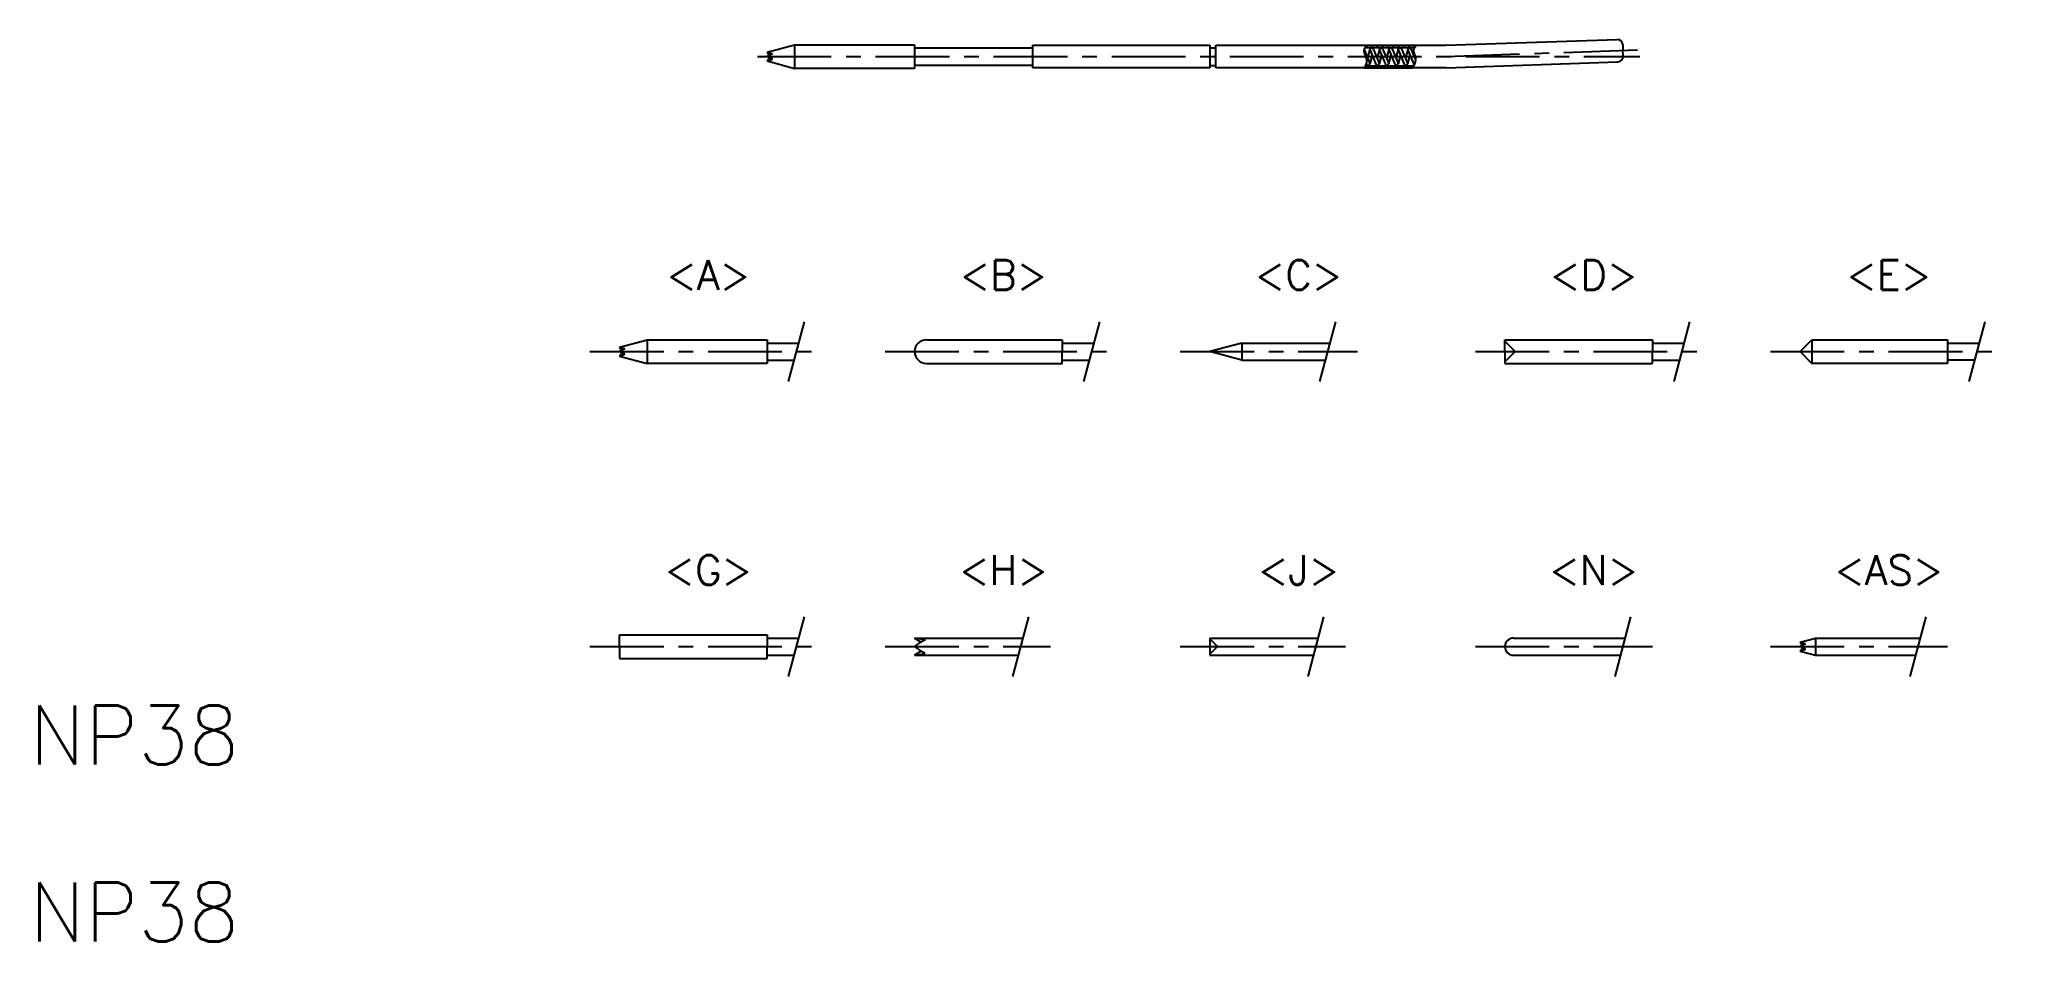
# Model space of a CAD drawing. Extents: x 5.2 to 38.5, y 5 to 20.3.
import ezdxf
from ezdxf.enums import TextEntityAlignment as Align

# ---------------------------------------------------------------- set-up
doc = ezdxf.new("R2010")
doc.units = 0
doc.linetypes.add('CENTER', pattern=[2, 1.25, -0.25, 0.25, -0.25])
doc.linetypes.add('DASHED', pattern=[0.75, 0.5, -0.25])
doc.layers.get('0').update_dxf_attribs({"linetype": 'CONTINUOUS'})
doc.layers.add('CENTER', color=1, linetype='CENTER')
doc.styles.get("Standard").update_dxf_attribs({"font": 'txt.shx', "width": 0.7, "bigfont": 'bigfont.shx'})

# ---------------------------------------------------------------- blocks, each defined once
blk = doc.blocks.new('*X5')
at = {"color": 0, "linetype": 'CONTINUOUS'}
for p, q in [((78.306, 20.155), (78.341, 20.19)), ((78.395, 20.155), (78.43, 20.19)), ((78.485, 20.155), (78.52, 20.19)), ((78.575, 20.155), (78.61, 20.19)), ((78.665, 20.155), (78.7, 20.19)), ((78.755, 20.155), (78.79, 20.19)), ((78.844, 20.155), (78.879, 20.19)), ((78.934, 20.155), (78.969, 20.19)), ((79.024, 20.155), (79.059, 20.19)), ((79.114, 20.155), (79.149, 20.19))]:
    blk.add_line(p, q, dxfattribs=at)
blk = doc.blocks.new('*X6')
at = {"color": 0, "linetype": 'CONTINUOUS'}
for p, q in [((78.32, 19.81), (78.355, 19.845)), ((78.41, 19.81), (78.445, 19.845)), ((78.499, 19.81), (78.534, 19.845)), ((78.589, 19.81), (78.624, 19.845)), ((78.679, 19.81), (78.714, 19.845)), ((78.769, 19.81), (78.804, 19.845)), ((78.859, 19.81), (78.894, 19.845)), ((78.948, 19.81), (78.983, 19.845)), ((79.038, 19.81), (79.073, 19.845))]:
    blk.add_line(p, q, dxfattribs=at)

msp = doc.modelspace()

# ---------------------------------------------------------------- linework, layer by layer
at = {"color": 7, "linetype": 'CONTINUOUS'}
for p, q in [((17.5, 20.075), (17.967, 20.2)), ((17.5, 20.075), (17.591, 20.045)), ((17.5, 20.075), (17.539, 20.019)), ((17.591, 20.045), (17.5, 20)), ((17.591, 19.955), (17.5, 20)), ((17.967, 20.2), (20, 20.2)), ((17.967, 20.2), (17.967, 19.8)), ((20, 20.2), (20, 19.8)), ((20, 20.145), (22, 20.145)), ((22, 20.19), (25, 20.19)), ((22, 19.81), (22, 20.19)), ((25, 20.19), (25, 19.81)), ((25, 20.15), (25.1, 20.15)), ((25.1, 20.19), (28.997, 20.19)), ((25.1, 19.81), (25.1, 20.19)), ((27.613, 20.117), (27.711, 19.883)), ((27.634, 20.155), (28.471, 20.155)), ((27.663, 20.19), (28.5, 20.19)), ((27.714, 20.125), (27.673, 19.973)), ((27.75, 20.026), (27.709, 19.875)), ((27.712, 20.117), (27.81, 19.883)), ((27.773, 20.117), (27.871, 19.883)), ((27.874, 20.125), (27.833, 19.973)), ((27.91, 20.027), (27.869, 19.875)), ((27.872, 20.117), (27.97, 19.883)), ((27.933, 20.117), (28.031, 19.883)), ((28.034, 20.125), (27.993, 19.973)), ((28.07, 20.027), (28.029, 19.875)), ((28.032, 20.117), (28.13, 19.883)), ((28.093, 20.117), (28.191, 19.883)), ((28.194, 20.125), (28.153, 19.973)), ((28.23, 20.027), (28.189, 19.875)), ((28.192, 20.117), (28.29, 19.883)), ((28.253, 20.117), (28.351, 19.883)), ((28.354, 20.125), (28.313, 19.973)), ((28.39, 20.027), (28.349, 19.875)), ((28.352, 20.117), (28.45, 19.883)), ((28.413, 20.117), (28.485, 19.946)), ((28.48, 20), (28.473, 19.973)), ((28.997, 20.19), (31.902, 20.291)), ((31.995, 20.205), (31.998, 20.105)), ((32.002, 20.005), (31.998, 20.105)), ((17.5, 19.925), (17.539, 19.981)), ((17.5, 19.925), (17.591, 19.955)), ((17.5, 19.925), (17.967, 19.8)), ((20, 19.8), (17.967, 19.8)), ((20, 19.855), (22, 19.855)), ((25, 19.81), (22, 19.81)), ((25, 19.85), (25.1, 19.85)), ((29.003, 19.81), (25.1, 19.81)), ((27.618, 19.81), (28.441, 19.81)), ((27.636, 19.845), (28.457, 19.845)), ((28.55, 19.81), (28.55, 19.81)), ((29.003, 19.81), (31.915, 19.912)), ((30.275, 19.81), (30.275, 19.81)), ((15, 15.075), (15.467, 15.2)), ((15, 15.075), (15.091, 15.045)), ((15, 15.075), (15.039, 15.019)), ((15.091, 15.045), (15, 15)), ((15.091, 14.955), (15, 15)), ((15.467, 15.2), (17.5, 15.2)), ((15.467, 15.2), (15.467, 14.8)), ((17.5, 15.2), (17.5, 14.8)), ((17.5, 15.145), (18.039, 15.145)), ((20, 15), (20, 15)), ((20.2, 15.2), (22.5, 15.2)), ((22.5, 15.2), (22.5, 15)), ((22.5, 15.2), (22.5, 15)), ((22.5, 15.145), (23.039, 15.145)), ((22.5, 14.8), (22.5, 15)), ((22.5, 14.8), (22.5, 15)), ((25.541, 15.145), (25, 15)), ((25.541, 14.855), (25, 15)), ((25.541, 15.145), (27.039, 15.145)), ((25.541, 15.145), (25.541, 14.855)), ((30, 15.2), (32.5, 15.2)), ((30, 15), (30, 15.2)), ((30, 15), (30, 15)), ((30, 15), (30, 14.8)), ((30, 15), (30, 15)), ((32.5, 15.2), (32.5, 15)), ((32.5, 15.2), (32.5, 15)), ((32.5, 15.145), (33.039, 15.145)), ((32.5, 14.8), (32.5, 15)), ((32.5, 14.8), (32.5, 15)), ((35, 15), (35.2, 15.2)), ((35, 15), (35.2, 14.8)), ((35.2, 15.2), (37.5, 15.2)), ((35.2, 15.2), (35.2, 14.8)), ((37.5, 15.2), (37.5, 14.8)), ((37.5, 15.14), (38.038, 15.14)), ((15, 14.925), (15.039, 14.981)), ((15, 14.925), (15.091, 14.955)), ((15, 14.925), (15.467, 14.8)), ((17.5, 14.8), (15.467, 14.8)), ((17.5, 14.855), (17.961, 14.855)), ((20.2, 14.8), (22.5, 14.8)), ((22.5, 14.855), (22.961, 14.855)), ((25.541, 14.855), (26.961, 14.855)), ((30, 14.8), (32.5, 14.8)), ((32.5, 14.855), (32.961, 14.855)), ((37.5, 14.8), (35.2, 14.8)), ((37.5, 14.86), (37.962, 14.86)), ((15, 10.2), (17.5, 10.2)), ((15, 10), (15, 10.2)), ((15, 10), (15, 10)), ((15, 10), (15, 9.8)), ((15, 10), (15, 10)), ((17.5, 10.2), (17.5, 10)), ((17.5, 10.2), (17.5, 10)), ((17.5, 10.145), (18.039, 10.145)), ((17.5, 9.8), (17.5, 10)), ((17.5, 9.8), (17.5, 10)), ((20, 10.145), (21.839, 10.145)), ((20.107, 10.075), (20, 10.145)), ((25, 10.145), (26.839, 10.145)), ((25, 10.145), (25, 9.855)), ((30.145, 10.145), (32.039, 10.145)), ((35, 10.075), (35.261, 10.145)), ((35, 10.075), (35.091, 10.045)), ((35, 10.075), (35.039, 10.019)), ((35.091, 10.045), (35, 10)), ((35.091, 9.955), (35, 10)), ((35.261, 10.145), (37.039, 10.145)), ((35.261, 10.145), (35.261, 9.855)), ((15, 9.8), (17.5, 9.8)), ((17.5, 9.855), (17.961, 9.855)), ((20, 9.855), (20.107, 9.925)), ((20, 9.855), (21.761, 9.855)), ((25, 9.855), (26.761, 9.855)), ((30.145, 9.855), (31.961, 9.855)), ((35, 9.925), (35.039, 9.981)), ((35, 9.925), (35.091, 9.955)), ((35, 9.925), (35.261, 9.855)), ((35.261, 9.855), (36.961, 9.855))]:
    msp.add_line(p, q, dxfattribs=at)
at = {"color": 3, "linetype": 'CONTINUOUS'}
for p, q in [((17.865, 14.495), (18.135, 15.505)), ((22.865, 14.495), (23.135, 15.505)), ((26.865, 14.495), (27.135, 15.505)), ((32.865, 14.495), (33.135, 15.505)), ((37.865, 14.495), (38.135, 15.505)), ((17.865, 9.495), (18.135, 10.505)), ((21.665, 9.495), (21.935, 10.505)), ((26.665, 9.495), (26.935, 10.505)), ((31.865, 9.495), (32.135, 10.505)), ((36.865, 9.495), (37.135, 10.505))]:
    msp.add_line(p, q, dxfattribs=at)
at = {"color": 3, "linetype": 'DASHED'}
for p, q in [((30, 15.175), (30.175, 15)), ((30, 14.825), (30.175, 15)), ((25, 10.13), (25.13, 10)), ((25.13, 10), (25, 9.87))]:
    msp.add_line(p, q, dxfattribs=at)
at = {"color": 7}
for points in [[(27.663, 20.19, 0), (27.662, 20.189, 0), (27.66, 20.187, 0), (27.659, 20.186, 0), (27.658, 20.184, 0), (27.656, 20.183, 0), (27.655, 20.181, 0), (27.654, 20.18, 0), (27.653, 20.178, 0), (27.651, 20.177, 0), (27.65, 20.175, 0), (27.649, 20.174, 0), (27.647, 20.172, 0), (27.646, 20.171, 0), (27.645, 20.169, 0), (27.644, 20.168, 0), (27.642, 20.166, 0), (27.641, 20.165, 0), (27.64, 20.163, 0), (27.639, 20.162, 0), (27.638, 20.16, 0), (27.636, 20.158, 0), (27.635, 20.157, 0), (27.634, 20.155, 0), (27.633, 20.154, 0), (27.632, 20.152, 0), (27.631, 20.151, 0), (27.63, 20.149, 0), (27.629, 20.148, 0), (27.628, 20.146, 0), (27.627, 20.145, 0), (27.626, 20.143, 0), (27.625, 20.142, 0), (27.624, 20.14, 0), (27.623, 20.139, 0), (27.622, 20.137, 0), (27.621, 20.135, 0), (27.621, 20.134, 0), (27.62, 20.132, 0), (27.619, 20.131, 0), (27.618, 20.129, 0), (27.618, 20.128, 0), (27.617, 20.126, 0), (27.616, 20.124, 0), (27.616, 20.123, 0), (27.615, 20.121, 0), (27.615, 20.12, 0), (27.614, 20.118, 0), (27.614, 20.116, 0), (27.613, 20.115, 0), (27.613, 20.113, 0), (27.613, 20.111, 0), (27.612, 20.11, 0), (27.612, 20.108, 0), (27.612, 20.107, 0), (27.612, 20.105, 0), (27.612, 20.103, 0), (27.611, 20.102, 0), (27.611, 20.1, 0), (27.611, 20.098, 0), (27.611, 20.096, 0), (27.611, 20.095, 0), (27.611, 20.093, 0), (27.612, 20.091, 0), (27.612, 20.09, 0), (27.612, 20.088, 0), (27.612, 20.086, 0), (27.612, 20.084, 0), (27.612, 20.083, 0), (27.613, 20.081, 0), (27.613, 20.079, 0), (27.613, 20.078, 0), (27.614, 20.076, 0), (27.614, 20.074, 0), (27.614, 20.072, 0), (27.615, 20.071, 0), (27.615, 20.069, 0), (27.616, 20.067, 0), (27.616, 20.065, 0), (27.617, 20.064, 0), (27.617, 20.062, 0), (27.618, 20.06, 0), (27.618, 20.058, 0), (27.619, 20.056, 0), (27.62, 20.055, 0), (27.62, 20.053, 0), (27.621, 20.051, 0), (27.621, 20.049, 0), (27.622, 20.047, 0), (27.623, 20.046, 0), (27.623, 20.044, 0), (27.624, 20.042, 0), (27.625, 20.04, 0), (27.625, 20.038, 0), (27.626, 20.037, 0), (27.627, 20.035, 0), (27.628, 20.033, 0), (27.628, 20.031, 0), (27.629, 20.029, 0), (27.63, 20.028, 0), (27.63, 20.026, 0), (27.631, 20.024, 0), (27.632, 20.022, 0), (27.633, 20.02, 0), (27.633, 20.019, 0), (27.634, 20.017, 0), (27.635, 20.015, 0), (27.636, 20.013, 0), (27.636, 20.011, 0), (27.637, 20.009, 0), (27.638, 20.008, 0), (27.638, 20.006, 0), (27.639, 20.004, 0), (27.64, 20.002, 0), (27.641, 20, 0), (27.641, 19.998, 0), (27.642, 19.997, 0), (27.642, 19.995, 0), (27.643, 19.993, 0), (27.644, 19.991, 0), (27.644, 19.989, 0), (27.645, 19.988, 0), (27.646, 19.986, 0), (27.646, 19.984, 0), (27.647, 19.982, 0), (27.647, 19.98, 0), (27.648, 19.979, 0), (27.648, 19.977, 0), (27.649, 19.975, 0), (27.649, 19.973, 0), (27.65, 19.971, 0), (27.65, 19.969, 0), (27.651, 19.968, 0), (27.651, 19.966, 0), (27.652, 19.964, 0), (27.652, 19.962, 0), (27.653, 19.96, 0), (27.653, 19.959, 0), (27.653, 19.957, 0), (27.654, 19.955, 0), (27.654, 19.953, 0), (27.654, 19.951, 0), (27.655, 19.95, 0), (27.655, 19.948, 0), (27.655, 19.946, 0), (27.656, 19.944, 0), (27.656, 19.942, 0), (27.656, 19.941, 0), (27.656, 19.939, 0), (27.656, 19.937, 0), (27.657, 19.935, 0), (27.657, 19.933, 0), (27.657, 19.932, 0), (27.657, 19.93, 0), (27.657, 19.928, 0), (27.657, 19.926, 0), (27.657, 19.925, 0), (27.657, 19.923, 0), (27.657, 19.921, 0), (27.657, 19.919, 0), (27.657, 19.918, 0), (27.657, 19.916, 0), (27.657, 19.914, 0), (27.657, 19.912, 0), (27.657, 19.91, 0), (27.656, 19.909, 0), (27.656, 19.907, 0), (27.656, 19.905, 0), (27.656, 19.904, 0), (27.655, 19.902, 0), (27.655, 19.9, 0), (27.655, 19.898, 0), (27.654, 19.896, 0), (27.654, 19.895, 0), (27.654, 19.893, 0), (27.653, 19.891, 0), (27.653, 19.89, 0), (27.652, 19.888, 0), (27.652, 19.886, 0), (27.652, 19.884, 0), (27.651, 19.883, 0), (27.651, 19.881, 0), (27.65, 19.879, 0), (27.649, 19.878, 0), (27.649, 19.876, 0), (27.648, 19.874, 0), (27.648, 19.872, 0), (27.647, 19.871, 0), (27.646, 19.869, 0), (27.646, 19.867, 0), (27.645, 19.866, 0), (27.645, 19.864, 0), (27.644, 19.862, 0), (27.643, 19.86, 0), (27.642, 19.859, 0), (27.642, 19.857, 0), (27.641, 19.855, 0), (27.64, 19.854, 0), (27.639, 19.852, 0), (27.639, 19.85, 0), (27.638, 19.849, 0), (27.637, 19.847, 0), (27.636, 19.845, 0), (27.636, 19.844, 0), (27.635, 19.842, 0), (27.634, 19.84, 0), (27.633, 19.838, 0), (27.632, 19.837, 0), (27.631, 19.835, 0), (27.631, 19.834, 0), (27.63, 19.832, 0), (27.629, 19.83, 0), (27.628, 19.828, 0), (27.627, 19.827, 0), (27.626, 19.825, 0), (27.625, 19.823, 0), (27.624, 19.822, 0), (27.624, 19.82, 0), (27.623, 19.818, 0), (27.622, 19.817, 0), (27.621, 19.815, 0), (27.62, 19.813, 0), (27.619, 19.812, 0), (27.618, 19.81, 0)], [(28.5, 20.19, 0), (28.498, 20.189, 0), (28.497, 20.187, 0), (28.496, 20.186, 0), (28.494, 20.184, 0), (28.493, 20.183, 0), (28.492, 20.181, 0), (28.491, 20.18, 0), (28.489, 20.178, 0), (28.488, 20.177, 0), (28.487, 20.175, 0), (28.485, 20.174, 0), (28.484, 20.172, 0), (28.483, 20.171, 0), (28.482, 20.169, 0), (28.481, 20.168, 0), (28.479, 20.166, 0), (28.478, 20.165, 0), (28.477, 20.163, 0), (28.476, 20.162, 0), (28.475, 20.16, 0), (28.474, 20.159, 0), (28.472, 20.157, 0), (28.471, 20.156, 0), (28.47, 20.154, 0), (28.469, 20.153, 0), (28.468, 20.151, 0), (28.467, 20.15, 0), (28.466, 20.148, 0), (28.465, 20.147, 0), (28.464, 20.145, 0), (28.463, 20.144, 0), (28.463, 20.142, 0), (28.462, 20.141, 0), (28.461, 20.139, 0), (28.46, 20.137, 0), (28.459, 20.136, 0), (28.459, 20.134, 0), (28.458, 20.133, 0), (28.457, 20.131, 0), (28.457, 20.13, 0), (28.456, 20.128, 0), (28.456, 20.126, 0), (28.455, 20.125, 0), (28.455, 20.123, 0), (28.454, 20.122, 0), (28.454, 20.12, 0), (28.453, 20.118, 0), (28.453, 20.117, 0), (28.453, 20.115, 0), (28.453, 20.113, 0), (28.452, 20.112, 0), (28.452, 20.11, 0), (28.452, 20.109, 0), (28.452, 20.107, 0), (28.452, 20.105, 0), (28.452, 20.104, 0), (28.452, 20.102, 0), (28.452, 20.1, 0), (28.452, 20.099, 0), (28.452, 20.097, 0), (28.453, 20.095, 0), (28.453, 20.093, 0), (28.453, 20.092, 0), (28.453, 20.09, 0), (28.453, 20.088, 0), (28.454, 20.087, 0), (28.454, 20.085, 0), (28.454, 20.083, 0), (28.455, 20.081, 0), (28.455, 20.08, 0), (28.456, 20.078, 0), (28.456, 20.076, 0), (28.457, 20.074, 0), (28.457, 20.073, 0), (28.457, 20.071, 0), (28.458, 20.069, 0), (28.459, 20.067, 0), (28.459, 20.066, 0), (28.46, 20.064, 0), (28.46, 20.062, 0), (28.461, 20.06, 0), (28.461, 20.058, 0), (28.462, 20.057, 0), (28.463, 20.055, 0), (28.463, 20.053, 0), (28.464, 20.051, 0), (28.464, 20.049, 0), (28.465, 20.048, 0), (28.466, 20.046, 0), (28.466, 20.044, 0), (28.467, 20.042, 0), (28.468, 20.041, 0), (28.468, 20.039, 0), (28.469, 20.037, 0), (28.47, 20.035, 0), (28.47, 20.033, 0), (28.471, 20.031, 0), (28.471, 20.03, 0), (28.472, 20.028, 0), (28.473, 20.026, 0), (28.473, 20.024, 0), (28.474, 20.022, 0), (28.475, 20.02, 0), (28.475, 20.019, 0), (28.476, 20.017, 0), (28.476, 20.015, 0), (28.477, 20.013, 0), (28.477, 20.011, 0), (28.478, 20.009, 0), (28.478, 20.008, 0), (28.479, 20.006, 0), (28.479, 20.004, 0), (28.48, 20.002, 0), (28.48, 20, 0), (28.481, 19.998, 0), (28.481, 19.997, 0), (28.481, 19.995, 0), (28.482, 19.993, 0), (28.482, 19.991, 0), (28.483, 19.989, 0), (28.483, 19.987, 0), (28.483, 19.986, 0), (28.483, 19.984, 0), (28.484, 19.982, 0), (28.484, 19.98, 0), (28.484, 19.978, 0), (28.484, 19.976, 0), (28.484, 19.975, 0), (28.485, 19.973, 0), (28.485, 19.971, 0), (28.485, 19.969, 0), (28.485, 19.967, 0), (28.485, 19.965, 0), (28.485, 19.964, 0), (28.485, 19.962, 0), (28.485, 19.96, 0), (28.485, 19.958, 0), (28.485, 19.956, 0), (28.485, 19.954, 0), (28.485, 19.953, 0), (28.485, 19.951, 0), (28.485, 19.949, 0), (28.485, 19.947, 0), (28.485, 19.945, 0), (28.485, 19.944, 0), (28.484, 19.942, 0), (28.484, 19.94, 0), (28.484, 19.938, 0), (28.484, 19.936, 0), (28.484, 19.935, 0), (28.484, 19.933, 0), (28.483, 19.931, 0), (28.483, 19.929, 0), (28.483, 19.927, 0), (28.483, 19.926, 0), (28.482, 19.924, 0), (28.482, 19.922, 0), (28.482, 19.92, 0), (28.481, 19.919, 0), (28.481, 19.917, 0), (28.481, 19.915, 0), (28.48, 19.913, 0), (28.48, 19.912, 0), (28.479, 19.91, 0), (28.479, 19.908, 0), (28.479, 19.906, 0), (28.478, 19.905, 0), (28.478, 19.903, 0), (28.477, 19.901, 0), (28.477, 19.899, 0), (28.476, 19.898, 0), (28.476, 19.896, 0), (28.475, 19.894, 0), (28.475, 19.892, 0), (28.474, 19.891, 0), (28.474, 19.889, 0), (28.473, 19.887, 0), (28.473, 19.886, 0), (28.472, 19.884, 0), (28.472, 19.882, 0), (28.471, 19.88, 0), (28.47, 19.879, 0), (28.47, 19.877, 0), (28.469, 19.875, 0), (28.469, 19.874, 0), (28.468, 19.872, 0), (28.467, 19.87, 0), (28.467, 19.869, 0), (28.466, 19.867, 0), (28.465, 19.865, 0), (28.465, 19.863, 0), (28.464, 19.862, 0), (28.463, 19.86, 0), (28.463, 19.858, 0), (28.462, 19.857, 0), (28.461, 19.855, 0), (28.461, 19.853, 0), (28.46, 19.852, 0), (28.459, 19.85, 0), (28.459, 19.848, 0), (28.458, 19.847, 0), (28.457, 19.845, 0), (28.456, 19.843, 0), (28.456, 19.842, 0), (28.455, 19.84, 0), (28.454, 19.838, 0), (28.453, 19.837, 0), (28.453, 19.835, 0), (28.452, 19.833, 0), (28.451, 19.832, 0), (28.45, 19.83, 0), (28.45, 19.828, 0), (28.449, 19.827, 0), (28.448, 19.825, 0), (28.447, 19.823, 0), (28.447, 19.822, 0), (28.446, 19.82, 0), (28.445, 19.818, 0), (28.444, 19.817, 0), (28.443, 19.815, 0), (28.443, 19.813, 0), (28.442, 19.812, 0), (28.441, 19.81, 0)]]:
    msp.add_polyline3d(points, dxfattribs=at)
at = {"color": 7, "linetype": 'CONTINUOUS'}
for points in [[(20.178, 10.115, -0.03), (20.176, 10.114, -0.03), (20.172, 10.112, -0.029), (20.169, 10.11, -0.028), (20.165, 10.108, -0.027), (20.162, 10.106, -0.026), (20.158, 10.104, -0.025), (20.154, 10.102, -0.024), (20.151, 10.1, -0.023), (20.148, 10.098, -0.022), (20.144, 10.096, -0.021), (20.141, 10.095, -0.02), (20.137, 10.093, -0.019), (20.134, 10.091, -0.019), (20.13, 10.089, -0.018), (20.127, 10.087, -0.017), (20.123, 10.084, -0.016), (20.12, 10.082, -0.015), (20.116, 10.08, -0.015), (20.113, 10.078, -0.014), (20.11, 10.076, -0.013), (20.106, 10.074, -0.013), (20.103, 10.072, -0.012), (20.1, 10.07, -0.011), (20.096, 10.068, -0.011), (20.093, 10.066, -0.01), (20.09, 10.064, -0.009), (20.087, 10.062, -0.009), (20.083, 10.06, -0.008), (20.08, 10.058, -0.008), (20.077, 10.056, -0.007), (20.074, 10.053, -0.007), (20.07, 10.051, -0.006), (20.067, 10.049, -0.006), (20.064, 10.047, -0.005), (20.061, 10.045, -0.005), (20.058, 10.043, -0.004), (20.055, 10.041, -0.004), (20.052, 10.039, -0.004), (20.049, 10.037, -0.003), (20.046, 10.034, -0.003), (20.043, 10.032, -0.003), (20.04, 10.03, -0.002), (20.037, 10.028, -0.002), (20.034, 10.026, -0.002), (20.031, 10.024, -0.002), (20.028, 10.022, -0.001), (20.025, 10.019, -0.001), (20.022, 10.017, -0.001), (20.019, 10.015, -0.001), (20.017, 10.013, -0.001), (20.014, 10.011, 0), (20.011, 10.009, 0), (20.008, 10.007, 0), (20.005, 10.004, 0), (20.003, 10.002, 0), (20, 10, 0)], [(20.178, 9.885, -0.03), (20.176, 9.886, -0.03), (20.172, 9.888, -0.029), (20.169, 9.89, -0.028), (20.165, 9.892, -0.027), (20.162, 9.894, -0.026), (20.158, 9.896, -0.025), (20.154, 9.898, -0.024), (20.151, 9.899, -0.023), (20.148, 9.902, -0.022), (20.144, 9.903, -0.021), (20.141, 9.905, -0.02), (20.137, 9.907, -0.019), (20.134, 9.909, -0.019), (20.13, 9.911, -0.018), (20.127, 9.913, -0.017), (20.123, 9.915, -0.016), (20.12, 9.918, -0.015), (20.116, 9.919, -0.015), (20.113, 9.922, -0.014), (20.11, 9.924, -0.013), (20.106, 9.926, -0.013), (20.103, 9.928, -0.012), (20.1, 9.93, -0.011), (20.096, 9.932, -0.011), (20.093, 9.934, -0.01), (20.09, 9.936, -0.009), (20.087, 9.938, -0.009), (20.083, 9.94, -0.008), (20.08, 9.942, -0.008), (20.077, 9.944, -0.007), (20.074, 9.947, -0.007), (20.07, 9.949, -0.006), (20.067, 9.951, -0.006), (20.064, 9.953, -0.005), (20.061, 9.955, -0.005), (20.058, 9.957, -0.004), (20.055, 9.959, -0.004), (20.052, 9.961, -0.004), (20.049, 9.963, -0.003), (20.046, 9.966, -0.003), (20.043, 9.968, -0.003), (20.04, 9.97, -0.002), (20.037, 9.972, -0.002), (20.034, 9.974, -0.002), (20.031, 9.976, -0.002), (20.028, 9.978, -0.001), (20.025, 9.981, -0.001), (20.022, 9.983, -0.001), (20.019, 9.985, -0.001), (20.017, 9.987, -0.001), (20.014, 9.989, 0), (20.011, 9.991, 0), (20.008, 9.993, 0), (20.005, 9.996, 0), (20.003, 9.998, 0), (20, 10, 0)], [(20.003, 10.145, 0.002), (20.006, 10.145, 0.004), (20.008, 10.145, 0.006), (20.011, 10.145, 0.009), (20.014, 10.144, 0.011), (20.017, 10.144, 0.013), (20.019, 10.144, 0.015), (20.022, 10.144, 0.017), (20.025, 10.144, 0.019), (20.028, 10.144, 0.022), (20.031, 10.143, 0.024), (20.034, 10.143, 0.026), (20.037, 10.143, 0.028), (20.04, 10.143, 0.03), (20.043, 10.142, 0.032), (20.046, 10.142, 0.034), (20.049, 10.142, 0.037), (20.052, 10.141, 0.039), (20.055, 10.141, 0.041), (20.058, 10.141, 0.043), (20.061, 10.14, 0.045), (20.064, 10.14, 0.047), (20.067, 10.139, 0.049), (20.07, 10.139, 0.051), (20.073, 10.139, 0.054), (20.076, 10.138, 0.056), (20.08, 10.138, 0.058), (20.083, 10.137, 0.06), (20.086, 10.136, 0.062), (20.089, 10.136, 0.064), (20.093, 10.135, 0.066), (20.096, 10.135, 0.068), (20.099, 10.134, 0.07), (20.103, 10.134, 0.072), (20.106, 10.133, 0.074), (20.109, 10.132, 0.077), (20.113, 10.132, 0.079), (20.116, 10.131, 0.081), (20.119, 10.13, 0.083), (20.123, 10.129, 0.085), (20.126, 10.129, 0.087), (20.13, 10.128, 0.089), (20.133, 10.127, 0.091), (20.136, 10.126, 0.093), (20.14, 10.125, 0.095), (20.143, 10.125, 0.097), (20.147, 10.124, 0.099), (20.15, 10.123, 0.101), (20.154, 10.122, 0.103), (20.157, 10.121, 0.105), (20.161, 10.12, 0.107), (20.164, 10.119, 0.109), (20.168, 10.118, 0.11), (20.172, 10.117, 0.112), (20.175, 10.116, 0.114), (20.178, 10.115, 0.116)], [(20.003, 9.855, 0.002), (20.006, 9.855, 0.004), (20.008, 9.855, 0.006), (20.011, 9.855, 0.009), (20.014, 9.856, 0.011), (20.017, 9.856, 0.013), (20.019, 9.856, 0.015), (20.022, 9.856, 0.017), (20.025, 9.856, 0.019), (20.028, 9.856, 0.022), (20.031, 9.857, 0.024), (20.034, 9.857, 0.026), (20.037, 9.857, 0.028), (20.04, 9.857, 0.03), (20.043, 9.858, 0.032), (20.046, 9.858, 0.034), (20.049, 9.858, 0.037), (20.052, 9.859, 0.039), (20.055, 9.859, 0.041), (20.058, 9.859, 0.043), (20.061, 9.86, 0.045), (20.064, 9.86, 0.047), (20.067, 9.861, 0.049), (20.07, 9.861, 0.051), (20.073, 9.861, 0.054), (20.076, 9.862, 0.056), (20.08, 9.862, 0.058), (20.083, 9.863, 0.06), (20.086, 9.864, 0.062), (20.089, 9.864, 0.064), (20.093, 9.865, 0.066), (20.096, 9.865, 0.068), (20.099, 9.866, 0.07), (20.103, 9.866, 0.072), (20.106, 9.867, 0.074), (20.109, 9.868, 0.077), (20.113, 9.868, 0.079), (20.116, 9.869, 0.081), (20.119, 9.87, 0.083), (20.123, 9.871, 0.085), (20.126, 9.871, 0.087), (20.13, 9.872, 0.089), (20.133, 9.873, 0.091), (20.136, 9.874, 0.093), (20.14, 9.875, 0.095), (20.143, 9.875, 0.097), (20.147, 9.876, 0.099), (20.15, 9.877, 0.101), (20.154, 9.878, 0.103), (20.157, 9.879, 0.105), (20.161, 9.88, 0.107), (20.164, 9.881, 0.109), (20.168, 9.882, 0.11), (20.172, 9.883, 0.112), (20.175, 9.884, 0.114), (20.178, 9.885, 0.116)]]:
    msp.add_polyline3d(points, dxfattribs=at)
for centre, radius, start, end in [((28.024, 19.859), 0.49, 137.4806, 142.8108), ((27.743, 20.117), 0.03, 0, 180), ((27.903, 20.117), 0.03, 0, 180), ((28.063, 20.117), 0.03, 0, 180), ((28.223, 20.117), 0.03, 0, 180), ((28.383, 20.117), 0.03, 0, 180), ((28.814, 19.9), 0.428, 137.3167, 143.4069), ((31.905, 20.201), 0.09, 2, 92), ((31.912, 20.002), 0.09, 272, 2), ((26.859, 20.222), 0.864, 331.5175, 334.126), ((27.681, 19.882), 0.0297, 178.634, 1.366), ((27.84, 19.883), 0.03, 180, 0), ((28, 19.883), 0.03, 180, 0), ((28.16, 19.883), 0.03, 180, 0), ((28.32, 19.883), 0.03, 180, 0), ((27.099, 20.443), 1.484, 334.7642, 336.2495), ((28.48, 19.883), 0.03, 180, 234.6394), ((20.2, 15), 0.2, 90, 180), ((20.2, 15), 0.2, 180, 270), ((30.145, 10), 0.145, 90, 180), ((30.145, 10), 0.145, 180, 270)]:
    msp.add_arc(centre, radius, start, end, dxfattribs=at)
at = {"layer": 'CENTER', "color": 1, "linetype": 'CENTER'}
for p, q in [((17.338, 20), (32.285, 20)), ((29, 20), (32.385, 20.118)), ((14.5, 15), (18.5, 15)), ((19.5, 15), (23.5, 15)), ((24.5, 15), (27.5, 15)), ((29.5, 15), (33.5, 15)), ((34.5, 15), (38.5, 15)), ((14.5, 10), (18.5, 10)), ((19.5, 10), (22.3, 10)), ((24.5, 10), (27.3, 10)), ((29.5, 10), (32.5, 10)), ((34.5, 10), (37.5, 10))]:
    msp.add_line(p, q, dxfattribs=at)

# ---------------------------------------------------------------- block references
at = {"color": 3, "linetype": 'CONTINUOUS'}
for name in ['*X5', '*X6']:
    msp.add_blockref(name, (-50.661, 0), dxfattribs=at)

# ---------------------------------------------------------------- texts
at = {"color": 7, "linetype": 'CONTINUOUS'}
for s, p in [('<A>', (16.504, 16.298)), ('<B>', (21.504, 16.298)), ('<C>', (26.504, 16.298)), ('<D>', (31.504, 16.298)), ('<E>', (36.504, 16.298)), ('<G>', (16.504, 11.298)), ('<H>', (21.504, 11.298)), ('<J>', (26.504, 11.298)), ('<N>', (31.504, 11.298)), ('<AS>', (36.504, 11.298))]:
    msp.add_text(s, height=0.5, dxfattribs=at).set_placement(p, align=Align.MIDDLE)
for p in [(5, 8), (5, 5)]:
    msp.add_text('NP38', height=1, dxfattribs=at).set_placement(p)

doc.saveas('drawing.dxf')
